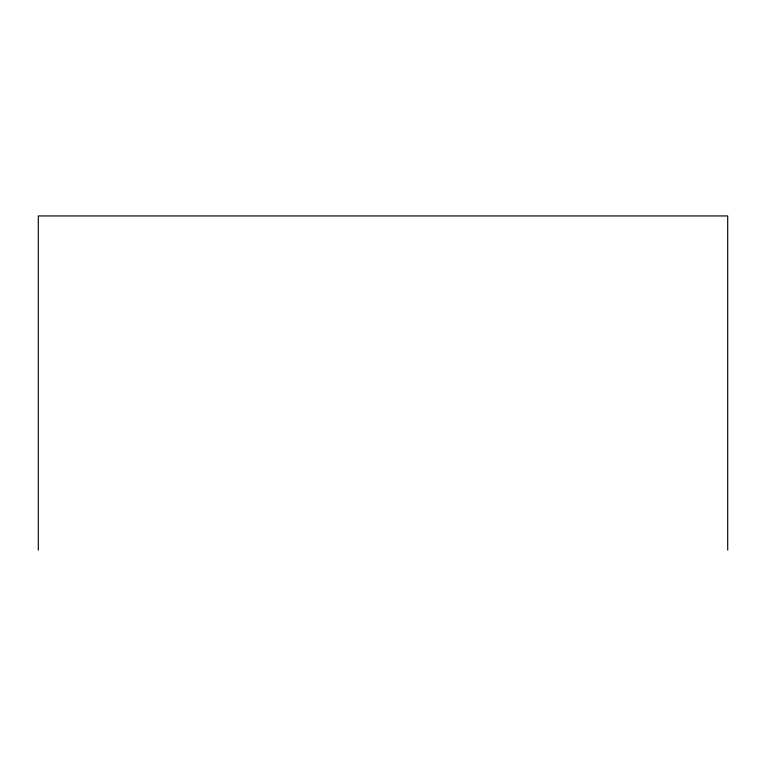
<?xml version="1.0" encoding="UTF-8"?>
<svg xmlns="http://www.w3.org/2000/svg" width="766" height="766" viewBox="0 0 766 766"><rect width="100%" height="100%" fill="white"/><g stroke="black" fill="none" stroke-linecap="round" stroke-linejoin="round"><path stroke-width="1.15" d="M727.7 550.065L727.7 215.935L38.3 215.935L38.3 550.065"/></g></svg>
